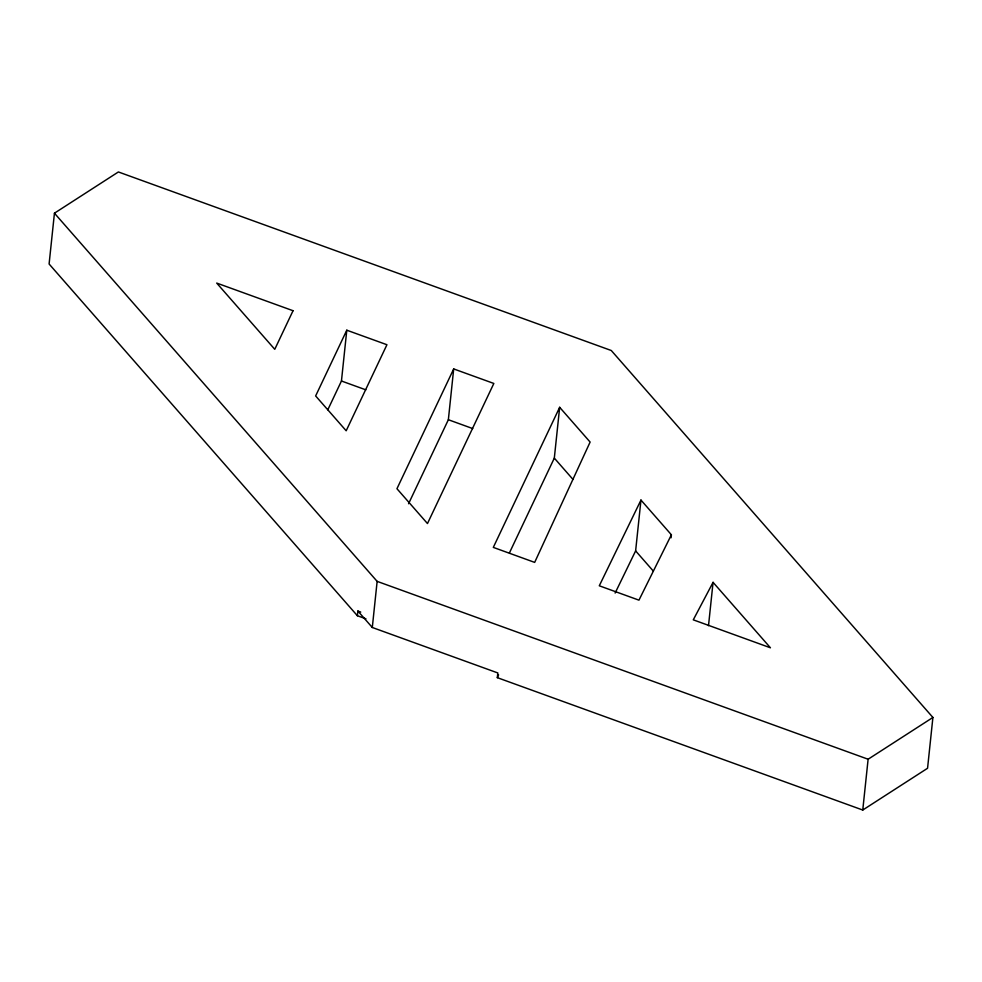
<?xml version="1.0" encoding="UTF-8"?>
<svg xmlns="http://www.w3.org/2000/svg" width="982" height="982" viewBox="0 0 982 982"><rect width="100%" height="100%" fill="white"/><g stroke="black" fill="none" stroke-linecap="round" stroke-linejoin="round"><path stroke-width="1.47" d="M357.387 615.739L357.89 611.037L372.301 627.486L497.825 672.952L497.334 677.666L862.761 810.04L927.56 768.268L932.9 717.461L611.283 350.513L118.392 171.96L54.44 213.192L49.1 263.998L357.387 615.739L365.967 618.844M327.816 409.776L341.454 381.004L346.793 330.197L386.933 344.731L346.18 430.779L315.639 395.942L346.793 330.197M372.301 627.486L377.137 581.369L54.44 213.192M408.561 503.729L448.357 419.731L453.696 368.925L493.836 383.459L427.477 523.553L396.949 488.717L453.696 368.925M509.437 552.891L554.314 458.115L559.666 407.309L590.121 442.06L534.674 562.391L493.308 547.391L559.666 407.309M615.125 593.067L635.624 550.89L640.964 500.071L671.393 534.785L671.074 537.78M708.513 625.681L713.067 582.338L770.428 647.789L693.28 619.838L713.067 582.338M862.761 810.04L868.113 759.233L932.9 717.461M497.334 677.666L498.586 674.904M640.964 500.071L599.29 585.788L638.951 600.162L671.393 534.785M341.454 381.004L365.82 389.829M448.357 419.731L472.723 428.569M377.137 581.369L868.113 759.233M357.89 611.037L360.738 612.068M554.314 458.115L572.985 479.425M635.624 550.89L653.288 571.045M293.041 310.717L274.764 349.31L216.703 283.074L293.041 310.717"/></g></svg>
